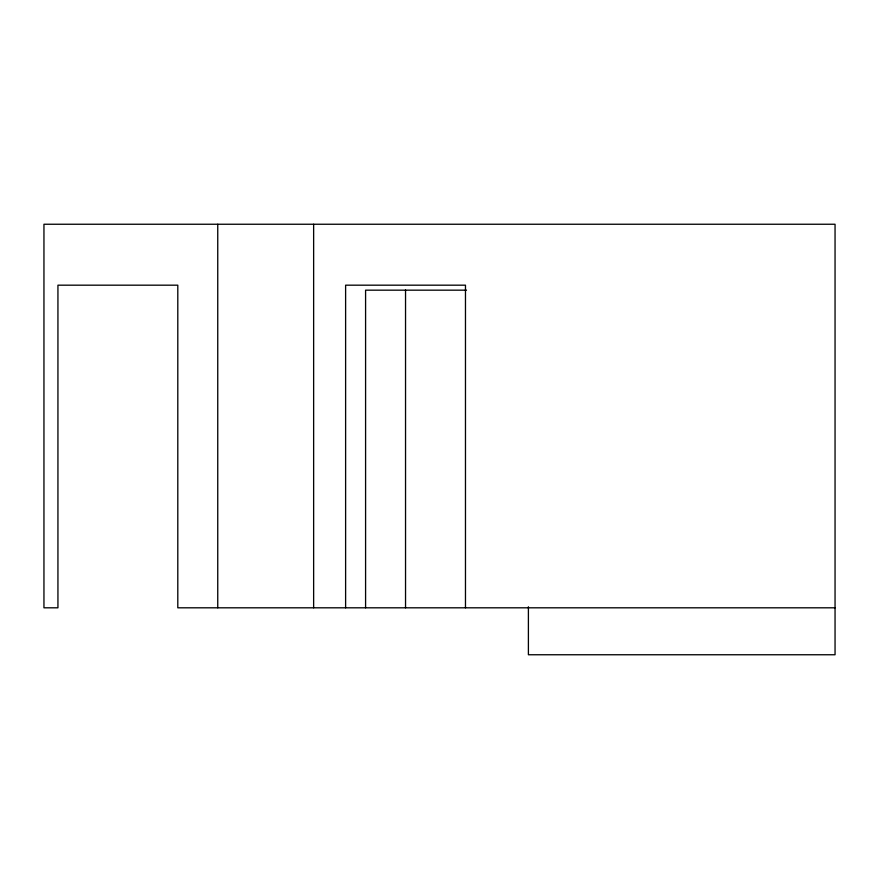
<?xml version="1.0" encoding="UTF-8"?>
<svg xmlns="http://www.w3.org/2000/svg" width="879" height="879" viewBox="0 0 879 879"><rect width="100%" height="100%" fill="white"/><g stroke="black" fill="none" stroke-linecap="round" stroke-linejoin="round"><path stroke-width="1.32" d="M466.507 290.169L365.587 290.169L365.587 607.807M835.05 607.807L177.8 607.807L177.8 285.181L57.937 285.181L57.937 607.807L43.95 607.807L43.95 224.244L835.05 224.244L835.05 654.756L528.4 654.756L528.4 606.774M465.474 607.807L465.474 285.181L345.612 285.181L345.612 607.807M405.538 290.004L405.538 607.807M313.638 224.244L313.638 607.807M217.75 224.244L217.75 607.807"/></g></svg>
